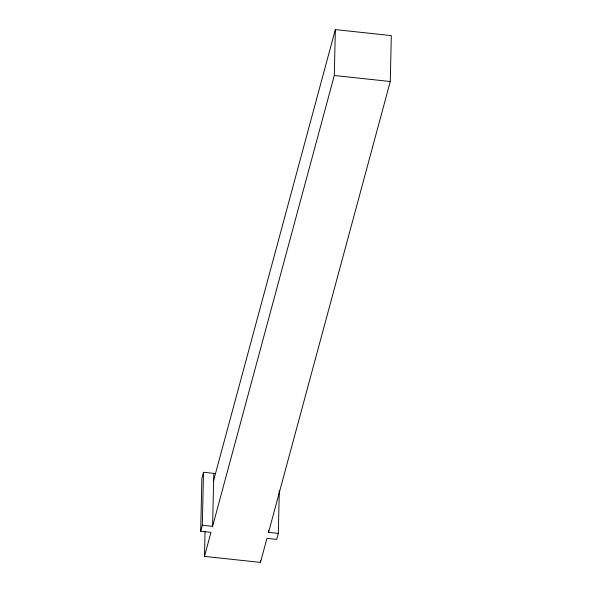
<?xml version="1.0" encoding="UTF-8"?>
<svg xmlns="http://www.w3.org/2000/svg" width="592" height="592" viewBox="0 0 592 592"><rect width="100%" height="100%" fill="white"/><g stroke="black" fill="none" stroke-linecap="round" stroke-linejoin="round"><path stroke-width="0.89" d="M279.298 490.479L278.329 533.392L276.701 539.401L266.948 538.357L260.458 562.4L204.484 556.391L210.974 532.341L200.688 531.239L201.887 478.284L203.507 472.275L215.614 473.578M200.688 531.239L202.309 525.23L203.507 472.275M204.484 556.391L205.047 531.601M202.309 525.23L212.595 526.332L213.801 473.378M260.458 562.4L260.495 560.565M278.329 533.392L268.568 532.341L268.613 530.506M212.595 526.332L334.302 75.495L335.338 29.6L391.312 35.609L390.276 81.511L268.568 532.341M213.638 480.438L335.338 29.6M334.302 75.495L390.276 81.511"/></g></svg>
